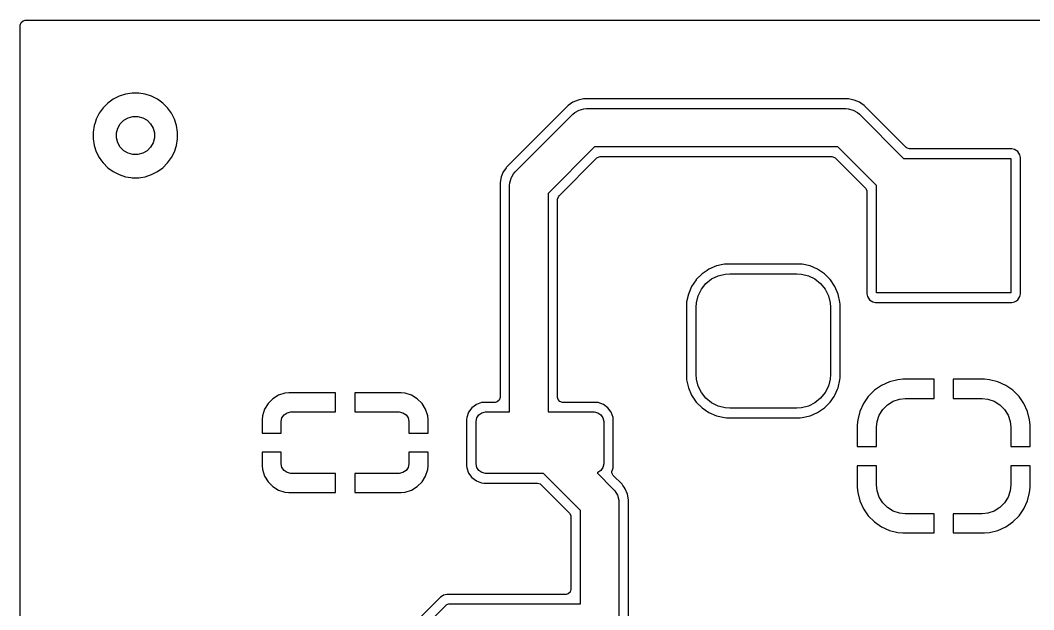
# Model space of a CAD drawing. Extents: x 0 to 90, y 0 to 55.
# Drawn here: x 0 to 26.4, y 39.65 to 55 of the extents above; entities that cross this region are included whole.
import ezdxf

# ---------------------------------------------------------------- set-up
doc = ezdxf.new("R2010")
doc.units = 0
doc.layers.add('BLACK', color=7, linetype='CONTINUOUS')

msp = doc.modelspace()

# ---------------------------------------------------------------- linework, layer by layer
at = {"layer": 'BLACK', "linetype": 'CONTINUOUS'}
for p, q in [((0.0005, 54.8755), (0.020185, 54.942539)), ((0.020185, 54.942539), (0.072989, 54.988294)), ((0.072989, 54.988294), (0.1245, 54.9995)), ((0.1245, 54.9995), (89.8755, 54.9995)), ((0.0005, 52.08661), (0.0005, 54.8755)), ((2.742299, 53.073402), (2.577555, 53.019873)), ((2.913389, 53.1005), (2.742299, 53.073402)), ((3.086611, 53.1005), (2.913389, 53.1005)), ((3.257701, 53.073402), (3.086611, 53.1005)), ((3.422445, 53.019873), (3.257701, 53.073402)), ((2.283072, 52.839414), (2.160586, 52.716928)), ((2.423212, 52.941232), (2.283072, 52.839414)), ((2.577555, 53.019873), (2.423212, 52.941232)), ((3.576788, 52.941232), (3.422445, 53.019873)), ((3.716928, 52.839414), (3.576788, 52.941232)), ((3.839414, 52.716928), (3.716928, 52.839414)), ((14.394498, 52.86508), (14.271584, 52.782951)), ((14.394511, 52.865087), (14.394498, 52.86508)), ((14.531082, 52.921656), (14.394511, 52.865087)), ((14.531087, 52.921658), (14.531082, 52.921656)), ((14.531092, 52.921659), (14.531087, 52.921658)), ((14.67608, 52.9505), (14.531092, 52.921659)), ((14.676082, 52.9505), (14.67608, 52.9505)), ((14.823917, 52.9505), (14.676082, 52.9505)), ((21.581418, 52.9505), (14.823917, 52.9505)), ((21.58142, 52.9505), (21.581418, 52.9505)), ((21.678962, 52.931096), (21.58142, 52.9505)), ((21.726413, 52.921658), (21.678962, 52.931096)), ((21.794704, 52.893371), (21.726413, 52.921658)), ((21.862991, 52.865086), (21.794704, 52.893371)), ((21.862992, 52.865085), (21.862991, 52.865086)), ((21.862995, 52.865084), (21.862992, 52.865085)), ((21.901413, 52.839414), (21.862995, 52.865084)), ((21.985916, 52.782952), (21.901413, 52.839414)), ((2.058768, 52.576788), (1.980127, 52.422445)), ((2.160586, 52.716928), (2.058768, 52.576788)), ((3.941232, 52.576788), (3.839414, 52.716928)), ((4.019873, 52.422445), (3.941232, 52.576788)), ((12.896447, 51.053553), (14.396446, 52.553553)), ((14.27158, 52.782948), (13.402021, 51.913389)), ((14.271584, 52.782951), (14.27158, 52.782948)), ((14.396446, 52.553553), (14.44561, 52.596668)), ((14.44561, 52.596668), (14.445619, 52.596677)), ((14.445619, 52.596677), (14.558658, 52.66194)), ((14.558658, 52.66194), (14.684737, 52.695723)), ((14.684737, 52.695723), (14.684752, 52.695723)), ((14.684752, 52.695723), (14.75, 52.7)), ((14.75, 52.7), (21.5075, 52.7)), ((21.5075, 52.7), (21.572748, 52.695723)), ((21.572748, 52.695723), (21.572763, 52.695723)), ((21.572763, 52.695723), (21.698842, 52.66194)), ((21.698842, 52.66194), (21.811881, 52.596677)), ((21.811881, 52.596677), (21.811896, 52.596661)), ((21.811896, 52.596661), (21.861053, 52.553553)), ((21.861053, 52.553553), (23.014606, 51.4)), ((21.98592, 52.782948), (21.985916, 52.782952)), ((21.985921, 52.782947), (21.98592, 52.782948)), ((23.082049, 51.686819), (21.985921, 52.782947)), ((1.948989, 52.326613), (1.926597, 52.257697)), ((1.980127, 52.422445), (1.948989, 52.326613)), ((2.53806, 52.191342), (2.603323, 52.304381)), ((2.603323, 52.304381), (2.695619, 52.396677)), ((2.695619, 52.396677), (2.808658, 52.46194)), ((2.808658, 52.46194), (2.934737, 52.495722)), ((2.934737, 52.495722), (3.065263, 52.495722)), ((3.065263, 52.495722), (3.191342, 52.46194)), ((3.191342, 52.46194), (3.304381, 52.396677)), ((3.304381, 52.396677), (3.396677, 52.304381)), ((3.396677, 52.304381), (3.46194, 52.191342)), ((4.073402, 52.257701), (4.019873, 52.422445)), ((0.0005, 44.599986), (0.0005, 52.08661)), ((1.926597, 52.257697), (1.8995, 52.08661)), ((1.8995, 52.08661), (1.8995, 51.913389)), ((2.504278, 52.065263), (2.53806, 52.191342)), ((2.504278, 51.934737), (2.504278, 52.065263)), ((3.46194, 52.191342), (3.495722, 52.065263)), ((3.495722, 52.065263), (3.495722, 51.934737)), ((4.1005, 52.086611), (4.073402, 52.257701)), ((4.1005, 51.913389), (4.1005, 52.086611)), ((1.8995, 51.913389), (1.926597, 51.742302)), ((2.53806, 51.808658), (2.504278, 51.934737)), ((2.603323, 51.695619), (2.53806, 51.808658)), ((3.46194, 51.808658), (3.396677, 51.695619)), ((3.495722, 51.934737), (3.46194, 51.808658)), ((4.073402, 51.742299), (4.1005, 51.913389)), ((13.402021, 51.913389), (12.667048, 51.178416)), ((1.926597, 51.742302), (1.980128, 51.577552)), ((1.980128, 51.577552), (2.058768, 51.423211)), ((2.695619, 51.603323), (2.603323, 51.695619)), ((2.808658, 51.53806), (2.695619, 51.603323)), ((2.934737, 51.504278), (2.808658, 51.53806)), ((3.065263, 51.504278), (2.934737, 51.504278)), ((3.191342, 51.53806), (3.065263, 51.504278)), ((3.304381, 51.603323), (3.191342, 51.53806)), ((3.396677, 51.695619), (3.304381, 51.603323)), ((3.941232, 51.423212), (4.019873, 51.577555)), ((4.019873, 51.577555), (4.073402, 51.742299)), ((14.957107, 51.7), (13.75, 50.492893)), ((21.300394, 51.7), (14.957107, 51.7)), ((22.3075, 50.692893), (21.300394, 51.7)), ((23.102691, 51.670185), (23.082049, 51.686819)), ((23.16973, 51.6505), (23.102691, 51.670185)), ((25.832174, 51.6505), (23.16973, 51.6505)), ((25.832177, 51.6505), (25.832174, 51.6505)), ((25.905235, 51.635967), (25.832177, 51.6505)), ((25.90524, 51.635966), (25.905235, 51.635967)), ((25.988101, 51.580601), (25.90524, 51.635966)), ((26.043466, 51.49774), (25.988101, 51.580601)), ((26.043466, 51.497739), (26.043466, 51.49774)), ((26.043467, 51.497735), (26.043466, 51.497739)), ((26.057999, 51.424678), (26.043467, 51.497735)), ((2.058768, 51.423211), (2.116859, 51.343256)), ((2.116859, 51.343256), (2.160586, 51.283072)), ((2.160586, 51.283072), (2.160588, 51.28307)), ((2.160588, 51.28307), (2.160588, 51.283069)), ((2.160588, 51.283069), (2.283069, 51.160588)), ((3.716928, 51.160586), (3.839414, 51.283072)), ((3.839414, 51.283072), (3.941232, 51.423212)), ((14.036819, 50.425451), (15.024548, 51.413181)), ((15.024548, 51.413181), (15.085871, 51.446666)), ((15.085871, 51.446666), (15.112229, 51.4495)), ((15.112229, 51.4495), (21.14527, 51.4495)), ((21.14527, 51.4495), (21.212309, 51.429815)), ((21.212309, 51.429815), (21.232951, 51.413181)), ((21.232951, 51.413181), (22.020681, 50.625451)), ((23.014606, 51.4), (25.8075, 51.4)), ((25.8075, 51.4), (25.8075, 47.9)), ((26.058, 51.424676), (26.057999, 51.424678)), ((26.058, 47.875323), (26.058, 51.424676)), ((2.283069, 51.160588), (2.423211, 51.058768)), ((2.423211, 51.058768), (2.577552, 50.980128)), ((2.577552, 50.980128), (2.742302, 50.926597)), ((3.257701, 50.926598), (3.422445, 50.980127)), ((3.422445, 50.980127), (3.576788, 51.058768)), ((3.576788, 51.058768), (3.716928, 51.160586)), ((12.584914, 51.055492), (12.528343, 50.918917)), ((12.587103, 51.058768), (12.584914, 51.055492)), ((12.655135, 51.160586), (12.587103, 51.058768)), ((12.667048, 51.178416), (12.655135, 51.160586)), ((12.803975, 50.918907), (12.853323, 51.004381)), ((12.853323, 51.004381), (12.853338, 51.004396)), ((12.853338, 51.004396), (12.896447, 51.053553)), ((2.742302, 50.926597), (2.742301, 50.926597)), ((2.742301, 50.926597), (2.881192, 50.904599)), ((2.881192, 50.904599), (2.913389, 50.8995)), ((2.913389, 50.8995), (2.91339, 50.8995)), ((2.91339, 50.8995), (3.08661, 50.8995)), ((3.08661, 50.8995), (3.086611, 50.8995)), ((3.086611, 50.8995), (3.138239, 50.907677)), ((3.138239, 50.907677), (3.257697, 50.926597)), ((3.257697, 50.926597), (3.257699, 50.926597)), ((3.257699, 50.926597), (3.257701, 50.926598)), ((12.52834, 50.918907), (12.4995, 50.77392)), ((12.4995, 50.77392), (12.4995, 45.174499)), ((12.528343, 50.918917), (12.52834, 50.918907)), ((12.75, 50.7), (12.754277, 50.765247)), ((12.75, 44.8), (12.75, 50.7)), ((12.754277, 50.765263), (12.78806, 50.891342)), ((12.754277, 50.765247), (12.754277, 50.765263)), ((12.78806, 50.891342), (12.803975, 50.918907)), ((13.75, 50.492893), (13.75, 44.8)), ((22.020681, 50.625451), (22.054166, 50.564128)), ((22.054166, 50.564128), (22.057, 50.53777)), ((22.057, 50.53777), (22.057, 47.875321)), ((22.3075, 47.9), (22.3075, 50.692893)), ((14.0005, 50.33777), (14.020185, 50.404809)), ((14.0005, 47.610948), (14.0005, 50.33777)), ((14.020185, 50.404809), (14.036819, 50.425451)), ((18.138241, 48.601934), (17.940652, 48.517321)), ((18.348274, 48.647624), (18.138241, 48.601934)), ((18.396552, 48.6505), (18.348274, 48.647624)), ((20.318448, 48.6505), (18.396552, 48.6505)), ((20.366726, 48.647624), (20.318448, 48.6505)), ((20.576759, 48.601934), (20.366726, 48.647624)), ((20.774348, 48.517321), (20.576759, 48.601934)), ((17.762642, 48.39684), (17.610659, 48.244857)), ((17.762651, 48.396848), (17.762642, 48.39684)), ((17.89196, 48.484365), (17.762651, 48.396848)), ((17.940652, 48.517321), (17.89196, 48.484365)), ((18.011253, 48.262259), (18.180759, 48.346327)), ((18.180759, 48.346327), (18.364375, 48.39199)), ((18.364375, 48.39199), (18.4825, 48.4)), ((18.4825, 48.4), (20.2325, 48.4)), ((20.2325, 48.4), (20.350625, 48.39199)), ((20.350625, 48.39199), (20.534241, 48.346327)), ((20.534241, 48.346327), (20.703747, 48.262259)), ((20.952355, 48.396843), (20.774348, 48.517321)), ((21.104343, 48.244855), (20.952355, 48.396843)), ((17.490177, 48.066845), (17.405567, 47.869261)), ((17.610651, 48.244848), (17.490177, 48.066845)), ((17.610659, 48.244857), (17.610651, 48.244848)), ((17.745241, 47.996247), (17.863782, 48.143718)), ((17.863782, 48.143718), (18.011253, 48.262259)), ((20.703747, 48.262259), (20.851218, 48.143718)), ((20.851218, 48.143718), (20.969759, 47.996247)), ((21.104346, 48.244849), (21.104343, 48.244855)), ((21.104348, 48.244848), (21.104346, 48.244849)), ((21.106782, 48.241252), (21.104348, 48.244848)), ((21.224821, 48.066848), (21.106782, 48.241252)), ((21.309434, 47.869259), (21.224821, 48.066848)), ((17.405563, 47.869249), (17.360922, 47.664034)), ((17.405567, 47.869261), (17.405563, 47.869249)), ((17.61551, 47.643125), (17.661173, 47.826741)), ((17.661173, 47.826741), (17.745241, 47.996247)), ((20.969759, 47.996247), (21.053827, 47.826741)), ((21.053827, 47.826741), (21.09949, 47.643125)), ((21.355124, 47.659226), (21.309434, 47.869259)), ((22.057, 47.875321), (22.071532, 47.802264)), ((22.071532, 47.802264), (22.071533, 47.80226)), ((22.071533, 47.80226), (22.126899, 47.719399)), ((25.8075, 47.9), (22.3075, 47.9)), ((25.988101, 47.719399), (26.043466, 47.80226)), ((26.043466, 47.80226), (26.050875, 47.839504)), ((26.050875, 47.839504), (26.057999, 47.875321)), ((26.057999, 47.875321), (26.058, 47.875323)), ((14.0005, 45.174499), (14.0005, 47.610948)), ((17.359876, 47.659226), (17.357, 47.610948)), ((17.357, 47.610948), (17.357, 45.689052)), ((17.360922, 47.664034), (17.359876, 47.659226)), ((17.6075, 47.525), (17.61551, 47.643125)), ((21.09949, 47.643125), (21.1075, 47.525)), ((21.358, 47.610948), (21.355124, 47.659226)), ((21.358, 47.149985), (21.358, 47.610948)), ((22.126899, 47.719399), (22.20976, 47.664033)), ((22.20976, 47.664033), (22.209764, 47.664032)), ((22.209764, 47.664032), (22.282821, 47.6495)), ((22.282821, 47.6495), (22.282826, 47.6495)), ((22.282826, 47.6495), (25.832178, 47.6495)), ((25.832178, 47.6495), (25.905235, 47.664032)), ((25.905235, 47.664032), (25.905239, 47.664033)), ((25.905239, 47.664033), (25.939341, 47.686819)), ((25.939341, 47.686819), (25.988101, 47.719399)), ((17.6075, 45.775), (17.6075, 47.525)), ((21.1075, 47.525), (21.1075, 45.775)), ((21.358, 45.689052), (21.358, 47.149985)), ((17.357, 45.689052), (17.359876, 45.640774)), ((17.61551, 45.656875), (17.6075, 45.775)), ((21.1075, 45.775), (21.09949, 45.656875)), ((21.355124, 45.640774), (21.358, 45.689052)), ((17.359876, 45.640774), (17.359876, 45.640769)), ((17.359876, 45.640769), (17.359877, 45.640768)), ((17.359877, 45.640768), (17.405563, 45.43075)), ((17.405563, 45.43075), (17.405566, 45.430739)), ((17.405566, 45.430739), (17.490177, 45.233154)), ((17.661173, 45.473259), (17.61551, 45.656875)), ((17.745241, 45.303753), (17.661173, 45.473259)), ((21.053827, 45.473259), (20.969759, 45.303753)), ((21.09949, 45.656875), (21.053827, 45.473259)), ((21.293258, 45.392966), (21.309434, 45.430741)), ((21.309434, 45.430741), (21.355124, 45.640774)), ((22.438119, 45.491568), (22.253176, 45.36344)), ((22.438125, 45.491571), (22.438119, 45.491568)), ((22.64298, 45.584622), (22.438125, 45.491571)), ((22.861167, 45.639599), (22.64298, 45.584622)), ((22.993302, 45.649998), (22.861167, 45.639599)), ((22.993318, 45.649999), (22.993302, 45.649998)), ((23.8075, 45.649999), (22.993318, 45.649999)), ((23.8075, 45.15), (23.8075, 45.649999)), ((25.121689, 45.649999), (24.3075, 45.649999)), ((24.3075, 45.649999), (24.3075, 45.15)), ((25.253832, 45.639599), (25.121689, 45.649999)), ((25.472019, 45.584622), (25.253832, 45.639599)), ((25.676874, 45.491571), (25.472019, 45.584622)), ((25.67688, 45.491568), (25.676874, 45.491571)), ((25.861823, 45.36344), (25.67688, 45.491568)), ((6.730876, 45.234356), (6.581655, 45.142315)), ((6.730881, 45.234358), (6.730876, 45.234356)), ((6.897303, 45.289505), (6.730881, 45.234358)), ((7.000014, 45.299998), (6.897303, 45.289505)), ((7.000029, 45.299999), (7.000014, 45.299998)), ((8.212501, 45.299999), (7.000029, 45.299999)), ((8.212501, 44.8), (8.212501, 45.299999)), ((9.924981, 45.299999), (8.712501, 45.299999)), ((8.712501, 45.299999), (8.712501, 44.8)), ((10.027691, 45.289506), (9.924981, 45.299999)), ((10.027698, 45.289505), (10.027691, 45.289506)), ((10.19412, 45.234358), (10.027698, 45.289505)), ((10.194125, 45.234356), (10.19412, 45.234358)), ((10.343346, 45.142315), (10.194125, 45.234356)), ((12.4995, 45.174499), (12.479815, 45.10746)), ((14.011706, 45.122987), (14.0005, 45.174499)), ((17.490177, 45.233154), (17.610651, 45.055151)), ((17.863782, 45.156282), (17.745241, 45.303753)), ((18.011253, 45.037741), (17.863782, 45.156282)), ((20.851218, 45.156282), (20.703747, 45.037741)), ((20.969759, 45.303753), (20.851218, 45.156282)), ((21.104348, 45.055151), (21.205317, 45.204335)), ((21.205317, 45.204335), (21.224821, 45.233152)), ((21.224821, 45.233152), (21.225338, 45.234358)), ((21.225338, 45.234358), (21.293258, 45.392966)), ((22.094059, 45.204323), (21.965931, 45.01938)), ((22.094069, 45.204335), (22.094059, 45.204323)), ((22.253164, 45.36343), (22.094069, 45.204335)), ((22.253176, 45.36344), (22.253164, 45.36343)), ((22.905837, 45.134505), (23.0575, 45.15)), ((23.0575, 45.15), (23.8075, 45.15)), ((24.3075, 45.15), (25.0575, 45.15)), ((25.0575, 45.15), (25.209163, 45.134505)), ((25.861835, 45.36343), (25.861823, 45.36344)), ((26.02093, 45.204335), (25.861835, 45.36343)), ((26.02094, 45.204323), (26.02093, 45.204335)), ((26.149068, 45.01938), (26.02094, 45.204323)), ((6.457685, 45.018345), (6.365644, 44.869124)), ((6.581655, 45.142315), (6.457685, 45.018345)), ((10.467316, 45.018345), (10.343346, 45.142315)), ((10.559357, 44.869124), (10.467316, 45.018345)), ((11.767451, 44.907544), (11.681205, 44.792335)), ((11.767454, 44.907547), (11.767451, 44.907544)), ((11.882663, 44.993793), (11.767454, 44.907547)), ((11.88267, 44.993797), (11.882663, 44.993793)), ((12.017515, 45.044091), (11.88267, 44.993797)), ((12.028756, 45.045299), (12.017515, 45.044091)), ((12.077127, 45.050499), (12.028756, 45.045299)), ((12.3755, 45.050499), (12.077127, 45.050499)), ((12.427011, 45.061705), (12.3755, 45.050499)), ((12.479815, 45.10746), (12.427011, 45.061705)), ((14.057461, 45.070183), (14.011706, 45.122987)), ((14.124499, 45.050499), (14.057461, 45.070183)), ((14.997872, 45.0505), (14.124499, 45.050499)), ((15.057482, 45.044091), (14.997872, 45.0505)), ((15.19233, 44.993796), (15.057482, 45.044091)), ((15.307545, 44.907546), (15.19233, 44.993796)), ((15.393795, 44.792331), (15.307545, 44.907546)), ((17.610651, 45.055151), (17.610659, 45.055142)), ((17.610659, 45.055142), (17.762642, 44.903159)), ((17.762642, 44.903159), (17.762651, 44.903151)), ((17.762651, 44.903151), (17.940654, 44.782677)), ((18.180759, 44.953673), (18.011253, 45.037741)), ((18.364375, 44.90801), (18.180759, 44.953673)), ((18.4825, 44.9), (18.364375, 44.90801)), ((20.2325, 44.9), (18.4825, 44.9)), ((20.350625, 44.90801), (20.2325, 44.9)), ((20.534241, 44.953673), (20.350625, 44.90801)), ((20.703747, 45.037741), (20.534241, 44.953673)), ((20.774345, 44.782677), (20.952348, 44.903151)), ((20.952348, 44.903151), (20.952357, 44.903159)), ((20.952357, 44.903159), (21.10434, 45.055142)), ((21.10434, 45.055142), (21.104348, 45.055151)), ((21.965928, 45.019374), (21.872877, 44.814519)), ((21.965931, 45.01938), (21.965928, 45.019374)), ((22.469188, 44.865177), (22.592323, 44.988312)), ((22.592323, 44.988312), (22.740536, 45.079731)), ((22.740536, 45.079731), (22.905837, 45.134505)), ((25.209163, 45.134505), (25.374464, 45.079731)), ((25.374464, 45.079731), (25.522677, 44.988312)), ((25.522677, 44.988312), (25.645812, 44.865177)), ((26.149071, 45.019374), (26.149068, 45.01938)), ((26.242122, 44.814519), (26.149071, 45.019374)), ((6.310494, 44.70269), (6.300001, 44.599986)), ((6.310495, 44.702697), (6.310494, 44.70269)), ((6.365642, 44.869119), (6.310495, 44.702697)), ((6.365644, 44.869124), (6.365642, 44.869119)), ((6.800001, 44.55), (6.819031, 44.645671)), ((6.819031, 44.645671), (6.873224, 44.726777)), ((6.873224, 44.726777), (6.95433, 44.78097)), ((6.95433, 44.78097), (7.050001, 44.8)), ((7.050001, 44.8), (8.212501, 44.8)), ((8.712501, 44.8), (9.875001, 44.8)), ((9.875001, 44.8), (9.970672, 44.78097)), ((9.970672, 44.78097), (10.051778, 44.726777)), ((10.051778, 44.726777), (10.105971, 44.645671)), ((10.105971, 44.645671), (10.125001, 44.55)), ((10.559359, 44.869119), (10.559357, 44.869124)), ((10.614506, 44.702697), (10.559359, 44.869119)), ((10.624999, 44.599986), (10.614506, 44.702697)), ((11.630907, 44.657482), (11.624674, 44.599501)), ((11.681201, 44.792328), (11.630907, 44.657482)), ((11.681205, 44.792335), (11.681201, 44.792328)), ((11.874999, 44.55), (11.894029, 44.645671)), ((11.894029, 44.645671), (11.948222, 44.726777)), ((11.948222, 44.726777), (12.029328, 44.78097)), ((12.029328, 44.78097), (12.124999, 44.8)), ((12.124999, 44.8), (12.75, 44.8)), ((13.75, 44.8), (14.949999, 44.8)), ((14.949999, 44.8), (15.04567, 44.78097)), ((15.04567, 44.78097), (15.126776, 44.726777)), ((15.126776, 44.726777), (15.180969, 44.645671)), ((15.180969, 44.645671), (15.199999, 44.55)), ((15.44409, 44.657483), (15.393795, 44.792331)), ((15.450498, 44.597872), (15.44409, 44.657483)), ((17.940654, 44.782677), (18.138239, 44.698066)), ((18.138239, 44.698066), (18.13825, 44.698063)), ((18.13825, 44.698063), (18.348268, 44.652377)), ((18.348268, 44.652377), (18.348269, 44.652376)), ((18.348269, 44.652376), (18.348274, 44.652376)), ((18.348274, 44.652376), (18.396552, 44.6495)), ((18.396552, 44.6495), (18.396564, 44.6495)), ((18.396564, 44.6495), (20.318436, 44.6495)), ((20.318436, 44.6495), (20.318448, 44.6495)), ((20.318448, 44.6495), (20.366726, 44.652376)), ((20.366726, 44.652376), (20.366731, 44.652377)), ((20.366731, 44.652377), (20.576749, 44.698063)), ((20.576749, 44.698063), (20.57676, 44.698066)), ((20.57676, 44.698066), (20.774345, 44.782677)), ((21.872877, 44.814519), (21.8179, 44.596332)), ((22.322995, 44.551663), (22.377769, 44.716964)), ((22.377769, 44.716964), (22.469188, 44.865177)), ((25.645812, 44.865177), (25.737231, 44.716964)), ((25.737231, 44.716964), (25.792005, 44.551663)), ((26.297099, 44.596332), (26.242122, 44.814519)), ((0.0005, 43.400013), (0.0005, 44.599986)), ((6.300001, 44.599986), (6.300001, 44.25)), ((6.800001, 44.25), (6.800001, 44.55)), ((10.125001, 44.55), (10.125001, 44.25)), ((10.625, 44.599971), (10.624999, 44.599986)), ((10.625, 44.25), (10.625, 44.599971)), ((11.6245, 44.597876), (11.624499, 44.597864)), ((11.624499, 44.597864), (11.624499, 43.402129)), ((11.624674, 44.599501), (11.6245, 44.597876)), ((11.874999, 43.45), (11.874999, 44.55)), ((15.199999, 44.55), (15.199999, 43.45)), ((15.450498, 44.464196), (15.450498, 44.597872)), ((15.450499, 43.402127), (15.450498, 44.464196)), ((21.8179, 44.596332), (21.8075, 44.464196)), ((21.8075, 44.464196), (21.8075, 43.9)), ((22.3075, 44.4), (22.322995, 44.551663)), ((22.3075, 43.9), (22.3075, 44.4)), ((25.792005, 44.551663), (25.8075, 44.4)), ((25.8075, 44.4), (25.8075, 43.9)), ((26.307498, 44.464197), (26.297099, 44.596332)), ((26.307499, 44.464182), (26.307498, 44.464197)), ((26.307499, 43.9), (26.307499, 44.464182)), ((6.300001, 44.25), (6.800001, 44.25)), ((10.125001, 44.25), (10.625, 44.25)), ((21.8075, 43.9), (22.3075, 43.9)), ((25.8075, 43.9), (26.307499, 43.9)), ((6.800001, 43.75), (6.300002, 43.75)), ((6.300002, 43.75), (6.300002, 43.400013)), ((6.800001, 43.45), (6.800001, 43.75)), ((10.625001, 43.75), (10.125001, 43.75)), ((10.125001, 43.75), (10.125001, 43.45)), ((10.625001, 43.400026), (10.625001, 43.75)), ((0.0005, 35.496144), (0.0005, 43.400013)), ((6.300002, 43.400013), (6.310495, 43.297302)), ((6.819031, 43.354329), (6.800001, 43.45)), ((6.873224, 43.273223), (6.819031, 43.354329)), ((10.105971, 43.354329), (10.051778, 43.273223)), ((10.125001, 43.45), (10.105971, 43.354329)), ((10.614507, 43.297309), (10.625, 43.400013)), ((10.625, 43.400013), (10.625001, 43.400026)), ((11.624499, 43.402129), (11.6245, 43.402123)), ((11.6245, 43.402123), (11.630907, 43.342516)), ((11.630907, 43.342516), (11.681201, 43.207671)), ((11.894029, 43.354329), (11.874999, 43.45)), ((11.948222, 43.273223), (11.894029, 43.354329)), ((15.180969, 43.354329), (15.126776, 43.273223)), ((15.199999, 43.45), (15.180969, 43.354329)), ((15.416932, 43.269704), (15.44409, 43.342517)), ((15.44409, 43.342517), (15.450499, 43.402127)), ((21.807501, 43.4), (21.807501, 42.835802)), ((22.3075, 43.4), (21.807501, 43.4)), ((22.3075, 42.9), (22.3075, 43.4)), ((26.3075, 43.4), (25.8075, 43.4)), ((25.8075, 43.4), (25.8075, 42.9)), ((26.3075, 42.835815), (26.3075, 43.4)), ((6.310495, 43.297302), (6.365642, 43.13088)), ((6.365642, 43.13088), (6.365644, 43.130875)), ((6.365644, 43.130875), (6.457685, 42.981654)), ((6.95433, 43.21903), (6.873224, 43.273223)), ((7.050001, 43.2), (6.95433, 43.21903)), ((8.212501, 43.2), (7.050001, 43.2)), ((8.212501, 42.7), (8.212501, 43.2)), ((9.875001, 43.2), (8.712501, 43.2)), ((8.712501, 43.2), (8.712501, 42.7)), ((9.970672, 43.21903), (9.875001, 43.2)), ((10.051778, 43.273223), (9.970672, 43.21903)), ((10.467316, 42.981654), (10.559357, 43.130875)), ((10.559357, 43.130875), (10.559359, 43.13088)), ((10.559359, 43.13088), (10.614506, 43.297302)), ((10.614506, 43.297302), (10.614507, 43.297309)), ((11.681201, 43.207671), (11.681205, 43.207664)), ((11.681205, 43.207664), (11.767451, 43.092455)), ((11.767451, 43.092455), (11.767454, 43.092452)), ((11.767454, 43.092452), (11.882663, 43.006206)), ((12.029328, 43.21903), (11.948222, 43.273223)), ((12.124999, 43.2), (12.029328, 43.21903)), ((13.630393, 43.2), (12.124999, 43.2)), ((14.597501, 42.232892), (13.630393, 43.2)), ((15.04567, 43.21903), (15.028908, 43.215696)), ((15.028908, 43.215696), (15.451054, 42.793551)), ((15.126776, 43.273223), (15.04567, 43.21903)), ((15.414964, 43.25842), (15.416932, 43.269704)), ((15.415953, 43.210749), (15.414964, 43.25842)), ((15.449435, 43.14943), (15.415953, 43.210749)), ((15.680453, 42.918414), (15.449435, 43.14943)), ((6.457685, 42.981654), (6.581655, 42.857684)), ((6.581655, 42.857684), (6.730876, 42.765643)), ((10.194125, 42.765643), (10.343346, 42.857684)), ((10.343346, 42.857684), (10.467316, 42.981654)), ((11.882663, 43.006206), (11.88267, 43.006202)), ((11.88267, 43.006202), (12.017516, 42.955908)), ((12.017516, 42.955908), (12.017515, 42.955908)), ((12.017515, 42.955908), (12.077115, 42.949501)), ((12.077115, 42.949501), (12.077118, 42.9495)), ((12.077118, 42.9495), (12.077126, 42.9495)), ((12.077126, 42.9495), (13.475268, 42.9495)), ((13.475268, 42.9495), (13.542307, 42.929815)), ((13.542307, 42.929815), (13.562949, 42.913181)), ((13.562949, 42.913181), (14.310682, 42.165448)), ((15.451054, 42.793551), (15.494162, 42.744394)), ((15.700253, 42.888779), (15.680453, 42.918414)), ((15.729688, 42.844727), (15.700253, 42.888779)), ((15.729688, 42.844724), (15.729688, 42.844727)), ((15.762585, 42.795493), (15.729688, 42.844724)), ((15.819159, 42.658911), (15.762585, 42.795493)), ((21.807501, 42.835802), (21.8179, 42.703667)), ((22.322995, 42.748337), (22.3075, 42.9)), ((25.8075, 42.9), (25.792005, 42.748337)), ((26.297099, 42.703667), (26.307499, 42.835803)), ((26.307499, 42.835803), (26.3075, 42.835815)), ((6.730876, 42.765643), (6.730881, 42.765641)), ((6.730881, 42.765641), (6.897303, 42.710494)), ((6.897303, 42.710494), (6.89731, 42.710493)), ((6.89731, 42.710493), (7.000014, 42.7)), ((7.000014, 42.7), (8.212501, 42.7)), ((8.712501, 42.7), (9.924972, 42.7)), ((9.924972, 42.7), (9.924988, 42.700001)), ((9.924988, 42.700001), (10.027698, 42.710494)), ((10.027698, 42.710494), (10.19412, 42.765641)), ((10.19412, 42.765641), (10.194125, 42.765643)), ((15.494162, 42.744394), (15.494178, 42.744379)), ((15.494178, 42.744379), (15.558021, 42.633799)), ((15.558021, 42.633799), (15.559441, 42.63134)), ((15.559441, 42.63134), (15.593224, 42.505261)), ((15.81916, 42.658905), (15.819159, 42.658911)), ((15.848001, 42.513918), (15.81916, 42.658905)), ((15.848001, 38.76357), (15.848001, 42.513918)), ((21.8179, 42.703667), (21.872877, 42.48548)), ((22.377769, 42.583036), (22.322995, 42.748337)), ((22.469188, 42.434823), (22.377769, 42.583036)), ((25.737231, 42.583036), (25.645812, 42.434823)), ((25.792005, 42.748337), (25.737231, 42.583036)), ((26.242122, 42.48548), (26.297099, 42.703667)), ((15.593224, 42.505261), (15.593224, 42.505245)), ((15.593224, 42.505245), (15.597501, 42.439998)), ((15.597501, 42.439998), (15.597501, 39.7)), ((21.872877, 42.48548), (21.965928, 42.280625)), ((21.965928, 42.280625), (21.965931, 42.280619)), ((21.965931, 42.280619), (22.094059, 42.095676)), ((22.592323, 42.311688), (22.469188, 42.434823)), ((22.740536, 42.220269), (22.592323, 42.311688)), ((25.522677, 42.311688), (25.374464, 42.220269)), ((25.645812, 42.434823), (25.522677, 42.311688)), ((26.075901, 42.175008), (26.129829, 42.252848)), ((26.129829, 42.252848), (26.149069, 42.280621)), ((26.149069, 42.280621), (26.149071, 42.280625)), ((26.149071, 42.280625), (26.242122, 42.48548)), ((14.310682, 42.165448), (14.344167, 42.104125)), ((14.344167, 42.104125), (14.347001, 42.077767)), ((14.347001, 42.077767), (14.347001, 40.1745)), ((14.597501, 39.8), (14.597501, 42.232892)), ((22.094059, 42.095676), (22.094069, 42.095664)), ((22.094069, 42.095664), (22.253164, 41.936569)), ((22.905837, 42.165495), (22.740536, 42.220269)), ((23.0575, 42.15), (22.905837, 42.165495)), ((23.8075, 42.15), (23.0575, 42.15)), ((23.8075, 41.65), (23.8075, 42.15)), ((25.0575, 42.15), (24.3075, 42.15)), ((24.3075, 42.15), (24.3075, 41.65)), ((25.209163, 42.165495), (25.0575, 42.15)), ((25.374464, 42.220269), (25.209163, 42.165495)), ((25.861835, 41.936569), (26.02093, 42.095664)), ((26.02093, 42.095664), (26.02094, 42.095676)), ((26.02094, 42.095676), (26.075901, 42.175008)), ((22.253164, 41.936569), (22.253176, 41.936559)), ((22.253176, 41.936559), (22.438119, 41.808431)), ((22.438119, 41.808431), (22.438125, 41.808428)), ((22.438125, 41.808428), (22.64298, 41.715377)), ((25.472019, 41.715377), (25.676874, 41.808428)), ((25.676874, 41.808428), (25.67688, 41.808431)), ((25.67688, 41.808431), (25.861823, 41.936559)), ((25.861823, 41.936559), (25.861835, 41.936569)), ((22.64298, 41.715377), (22.861167, 41.6604)), ((22.861167, 41.6604), (22.993303, 41.65)), ((22.993303, 41.65), (23.8075, 41.65)), ((24.3075, 41.65), (25.121682, 41.65)), ((25.121682, 41.65), (25.121697, 41.650001)), ((25.121697, 41.650001), (25.253832, 41.6604)), ((25.253832, 41.6604), (25.472019, 41.715377)), ((14.347001, 40.1745), (14.327316, 40.107461)), ((10.947287, 39.980468), (9.766137, 38.799318)), ((10.947292, 39.980472), (10.947287, 39.980468)), ((10.989851, 40.005043), (10.947292, 39.980472)), ((11.027213, 40.026614), (10.989851, 40.005043)), ((11.116357, 40.0505), (11.027213, 40.026614)), ((14.223001, 40.0505), (11.116357, 40.0505)), ((14.274512, 40.061706), (14.223001, 40.0505)), ((14.327316, 40.107461), (14.274512, 40.061706)), ((9.833579, 38.5125), (11.09179, 39.770711)), ((11.09179, 39.770711), (11.106944, 39.783147)), ((11.106944, 39.783147), (11.110131, 39.784467)), ((11.110131, 39.784467), (11.142992, 39.798079)), ((11.142992, 39.798079), (11.162501, 39.8)), ((11.162501, 39.8), (14.597501, 39.8)), ((15.597501, 39.7), (15.597501, 37.475))]:
    msp.add_line(p, q, dxfattribs=at)

doc.saveas('drawing.dxf')
